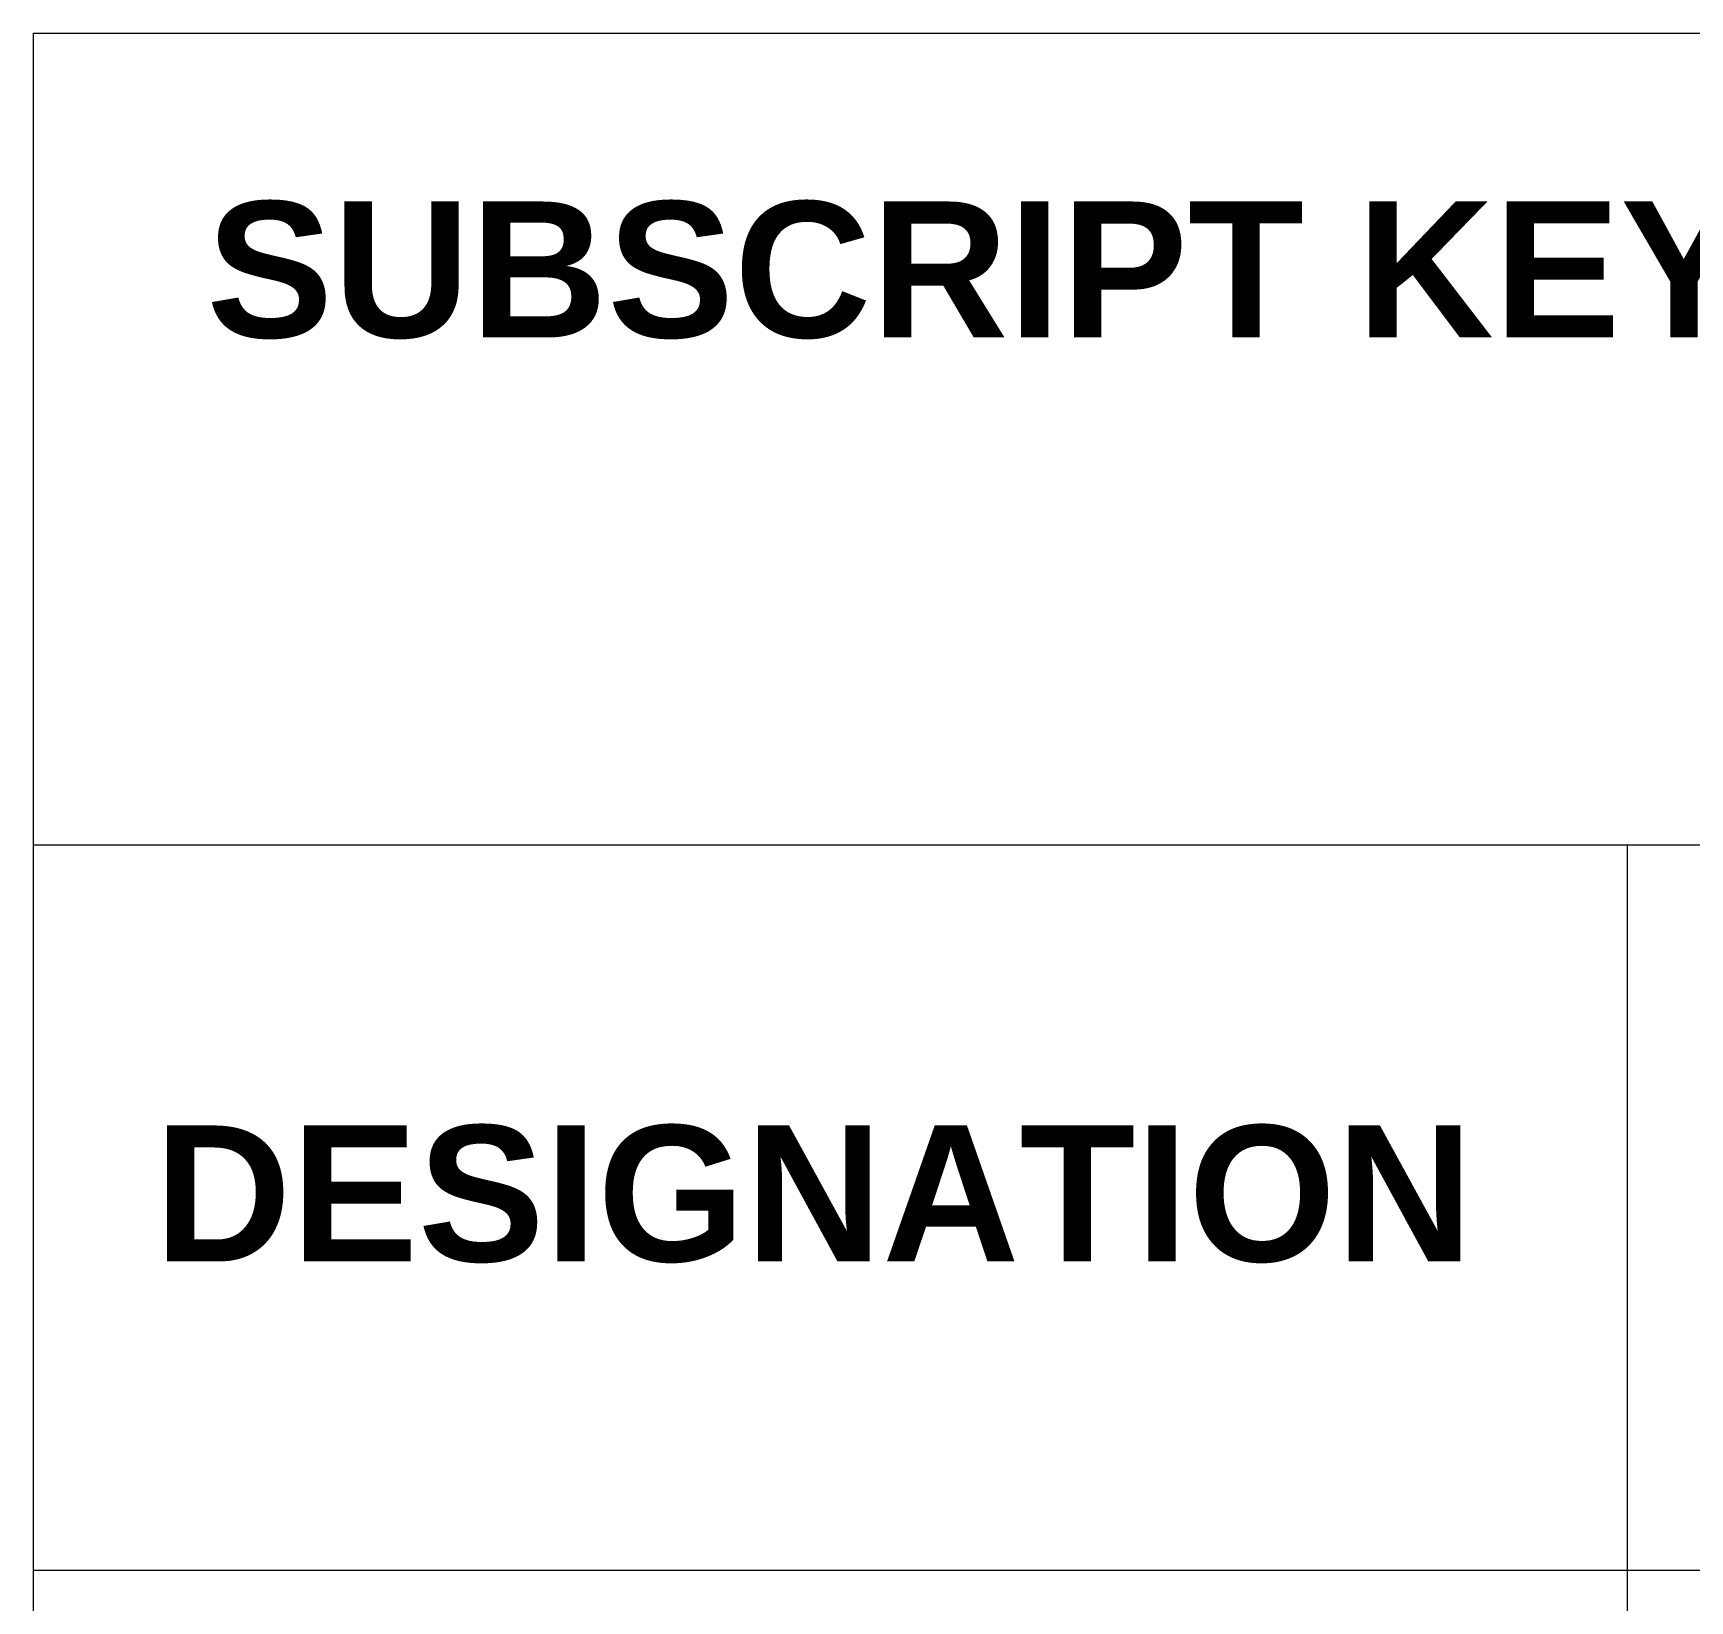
# Model space of a CAD drawing. Header units: inches. Extents: x -1427 to 2274, y -2183 to 260.
# Drawn here: x 742.7 to 852.4, y 155.9 to 259.7 of the extents above; entities that cross this region are included whole.
import ezdxf

# ---------------------------------------------------------------- set-up
doc = ezdxf.new("R2010")
doc.units = ezdxf.units.IN
doc.header["$MEASUREMENT"] = 0
for name, color, linetype, lineweight in [('A-DETL-MEDM', 33, 'Continuous', 20), ('A-DETL-THIN', 151, 'Continuous', 9), ('G-ANNO-TEXT', 231, 'Continuous', 9)]:
    doc.layers.add(name, color=color, linetype=linetype, lineweight=lineweight)
doc.styles.add('Arial_B', font='arialbd.ttf', dxfattribs={"height": 9})

msp = doc.modelspace()

# ---------------------------------------------------------------- linework, layer by layer
at = {"layer": 'A-DETL-MEDM'}
for p, q in [((742.69, 205.97), (1470.21, 205.97)), ((848.19, 205.97), (848.19, -516.23)), ((742.69, 157.97), (1470.21, 157.97))]:
    msp.add_line(p, q, dxfattribs=at)
at = {"layer": 'A-DETL-THIN'}
for p, q in [((742.71, 259.7), (1470.21, 259.7)), ((742.71, -460.3), (742.71, 259.7))]:
    msp.add_line(p, q, dxfattribs=at)

# ---------------------------------------------------------------- texts
at = {"layer": 'G-ANNO-TEXT', "color": 7, "char_height": 9, "attachment_point": 1, "style": 'Arial_B'}
for s, insert, width in [('SUBSCRIPT KEY:', (754.16, 248.56), 130.29), ('DESIGNATION', (750.7, 187.4), 106.656)]:
    msp.add_mtext(s, dxfattribs=dict(at, insert=insert, width=width))

doc.saveas('drawing.dxf')
